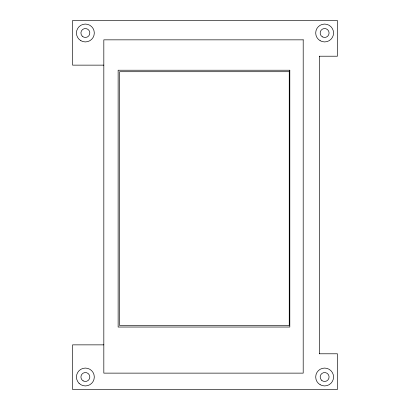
<?xml version="1.0" encoding="UTF-8"?>
<svg xmlns="http://www.w3.org/2000/svg" width="410" height="410" viewBox="0 0 410 410"><rect width="100%" height="100%" fill="white"/><g stroke="black" fill="none" stroke-linecap="round" stroke-linejoin="round"><path stroke-width="0.61" d="M319.41 56.211L337.425 56.211L337.425 20.5L72.575 20.5L72.575 65.139L103.822 65.139M103.822 344.861L72.575 344.861L72.575 389.5L337.425 389.5L337.425 353.789L319.41 353.789M319.569 56.211L319.569 353.789M303.2 39.842L103.822 39.842L103.822 373.131L303.2 373.131L303.2 39.842M289.808 70.228L118.136 70.228L118.136 327.036L289.808 327.036L289.808 70.228M289.245 71.714L119.623 71.714L119.623 325.55L289.245 325.55L289.245 71.714M82.215 36.157A4.464 4.464 0 0 0 89.682 34.153A4.464 4.464 0 0 0 84.219 28.685A4.464 4.464 0 0 0 82.215 36.157M83.143 380.869A4.464 4.464 0 0 0 89.836 377A4.464 4.464 0 0 0 83.143 373.136A4.464 4.464 0 0 0 83.143 380.869M321.471 380.157A4.464 4.464 0 0 0 328.938 378.158A4.464 4.464 0 0 0 323.475 372.69A4.464 4.464 0 0 0 321.471 380.157M322.393 36.864A4.464 4.464 0 0 0 329.092 33A4.464 4.464 0 0 0 322.393 29.13A4.464 4.464 0 0 0 322.393 36.864M320.164 40.728A8.928 8.928 0 0 0 333.555 33A8.928 8.928 0 0 0 320.164 25.266A8.928 8.928 0 0 0 320.164 40.728M80.908 40.728A8.928 8.928 0 0 0 94.3 33A8.928 8.928 0 0 0 80.908 25.266A8.928 8.928 0 0 0 80.908 40.728M79.058 383.314A8.928 8.928 0 0 0 93.998 379.311A8.928 8.928 0 0 0 83.061 368.38A8.928 8.928 0 0 0 79.058 383.314M320.164 384.734A8.928 8.928 0 0 0 333.555 377A8.928 8.928 0 0 0 320.164 369.272A8.928 8.928 0 0 0 320.164 384.734"/></g></svg>
